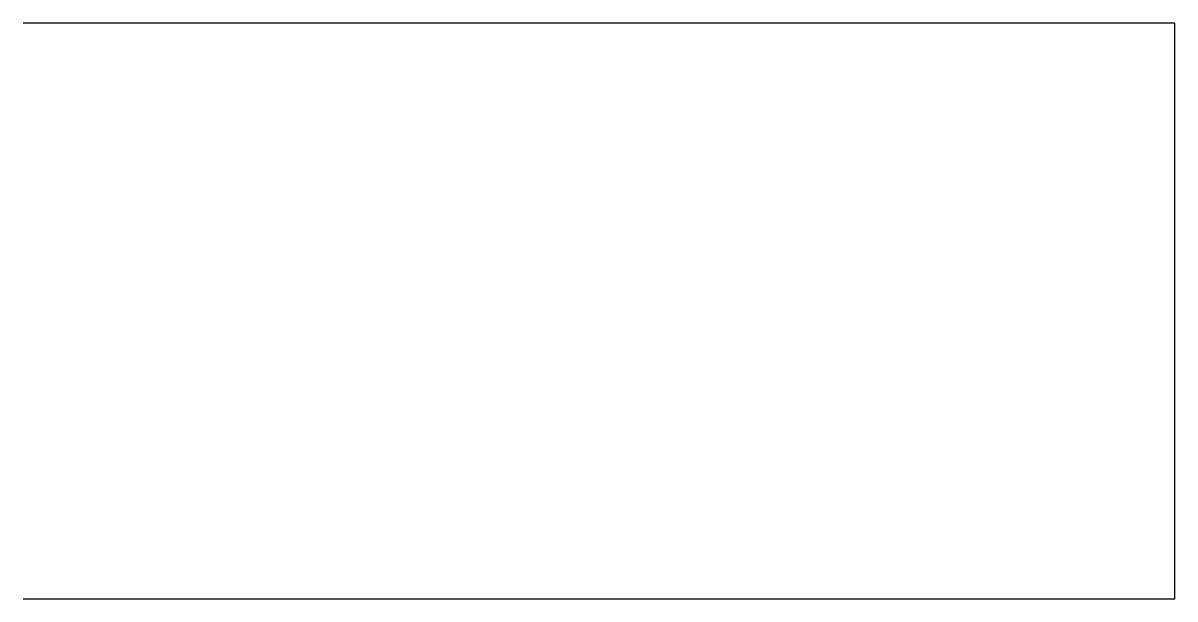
# Model space of a CAD drawing. Header units: millimetres. Extents: x 0 to 90, y 0 to 45.
import ezdxf

# ---------------------------------------------------------------- set-up
doc = ezdxf.new("R2010")
doc.units = ezdxf.units.MM

msp = doc.modelspace()

# ---------------------------------------------------------------- linework, layer by layer
at = {"layer": 'CUT'}
for p, q in [((90, 45), (0, 45)), ((90, 0), (90, 45)), ((0, 0), (90, 0))]:
    msp.add_line(p, q, dxfattribs=at)

doc.saveas('drawing.dxf')
